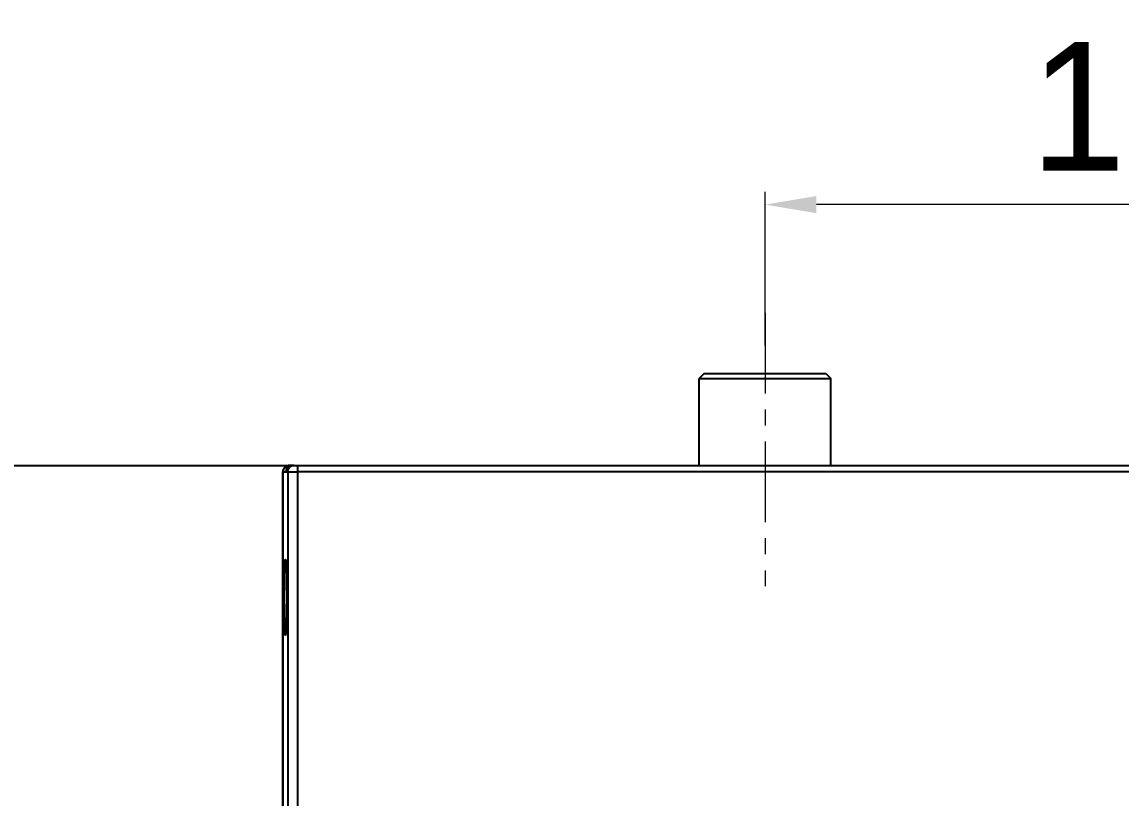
# Model space of a CAD drawing. Extents: x 300 to 2828, y 64 to 1916.
# Drawn here: x 1362 to 1532.8, y 1589.3 to 1709.9 of the extents above; entities that cross this region are included whole.
import ezdxf

# ---------------------------------------------------------------- set-up
doc = ezdxf.new("R2010")
doc.units = 0
doc.header["$LTSCALE"] = 10
doc.header["$MEASUREMENT"] = 0
doc.header["$PDMODE"] = 3
doc.header["$PDSIZE"] = -10
doc.linetypes.add('CENTER', pattern=[2, 1.25, -0.25, 0.25, -0.25])
doc.layers.get('0').update_dxf_attribs({"linetype": 'CONTINUOUS'})
doc.layers.get('DEFPOINTS').update_dxf_attribs({"linetype": 'CONTINUOUS'})
doc.layers.add('1', color=7, linetype='CONTINUOUS')
doc.layers.add('DEF_LAYER_ASSEM_MEMBER', color=7, linetype='CONTINUOUS')
doc.styles.add('Daelim Dimension', font='')
doc.styles.get('Daelim Dimension').set_extended_font_data('나눔고딕')
doc.dimstyles.new('DEFAULT', dxfattribs={"dimscale": 2, "dimtxt": 2, "dimasz": 2, "dimexe": 0, "dimexo": 2, "dimgap": 1, "dimtad": 1, "dimdec": 1, "dimzin": 9, "dimdsep": 46, "dimtxsty": 'Daelim Dimension', "dimcen": 0.5, "dimclrd": 252, "dimclre": 252, "dimclrt": 3, "dimadec": 1, "dimazin": 0, "dimtfac": 1, "dimtdec": 1, "dimtix": 1, "dimtmove": 0, "dimatfit": 3, "dimfxl": 1, "dimtolj": 1, "dimtzin": 1, "dimlwd": 9, "dimlwe": 9, "dimarcsym": 0})

# ---------------------------------------------------------------- blocks, each defined once
blk = doc.blocks.new('*D7')
at = {"color": 5, "lineweight": 9, "ltscale": 0.5, "transparency": 16777216}
for p, q in [((1477.47, 1659.64), (1477.47, 1683.56)), ((1627.47, 1659.32), (1627.47, 1683.56)), ((1619.47, 1681.56), (1485.47, 1681.56))]:
    blk.add_line(p, q, dxfattribs=at)
at = {"color": 5, "ltscale": 0.5, "transparency": 16777216}
for points in [[(1485.47, 1682.89), (1485.47, 1680.22), (1477.47, 1681.56)], [(1619.47, 1682.89), (1619.47, 1680.22), (1627.47, 1681.56)]]:
    blk.add_solid(points, dxfattribs=at)
at = {"layer": 'DEFPOINTS', "color": 0, "ltscale": 0.5, "transparency": 16777216}
for p in [(1477.47, 1681.56), (1477.47, 1655.64), (1627.47, 1655.32)]:
    blk.add_point(p, dxfattribs=at)
at = {"color": 7, "ltscale": 0.5, "transparency": 16777216, "insert": (1552.34, 1696.81), "char_height": 20, "attachment_point": 5, "style": 'Daelim Dimension'}
blk.add_mtext('\\A1;150{\\H10.000000;\\S+10^ -40;}', dxfattribs=at)
blk = doc.blocks.new('*D10')
at = {"color": 5, "lineweight": 9, "ltscale": 0.5, "transparency": 16777216}
for p, q in [((1344.85, 1641.02), (1338.44, 1641.02)), ((1340.44, 1633.02), (1340.44, 1476.76)), ((1368.67, 1468.76), (1338.44, 1468.76))]:
    blk.add_line(p, q, dxfattribs=at)
at = {"color": 5, "ltscale": 0.5, "transparency": 16777216}
for points in [[(1339.11, 1633.02), (1341.78, 1633.02), (1340.44, 1641.02)], [(1339.11, 1476.76), (1341.78, 1476.76), (1340.44, 1468.76)]]:
    blk.add_solid(points, dxfattribs=at)
at = {"layer": 'DEFPOINTS', "color": 0, "ltscale": 0.5, "transparency": 16777216}
for p in [(1348.85, 1641.02), (1340.44, 1468.76), (1372.67, 1468.76)]:
    blk.add_point(p, dxfattribs=at)
at = {"color": 7, "ltscale": 0.5, "transparency": 16777216, "insert": (1327.66, 1558.64), "char_height": 20, "attachment_point": 5, "rotation": 90, "style": 'Daelim Dimension'}
blk.add_mtext('\\A1;172', dxfattribs=at)

msp = doc.modelspace()

# ---------------------------------------------------------------- linework, layer by layer
at = {"ltscale": 0.5}
msp.add_line((1045.25, 1641.02), (2070.39, 1641.02), dxfattribs=at)
at = {"layer": '1', "color": 1, "linetype": 'CENTER', "lineweight": 5}
msp.add_line((1477.47, 1664.72), (1477.47, 1622.29), dxfattribs=at)
at = {"layer": '1', "color": 7, "linetype": 'Continuous'}
for p, q in [((1468.02, 1655.32), (1467.22, 1654.52)), ((1467.22, 1641.02), (1467.22, 1654.52)), ((1467.22, 1654.52), (1487.72, 1654.52)), ((1468.02, 1655.32), (1486.92, 1655.32)), ((1486.92, 1655.32), (1487.72, 1654.52)), ((1487.72, 1641.02), (1487.72, 1654.52))]:
    msp.add_line(p, q, dxfattribs=at)
at = {"layer": 'DEF_LAYER_ASSEM_MEMBER', "color": 7, "linetype": 'Continuous'}
for p, q in [((1403.97, 1641.02), (1403.52, 1641.02)), ((1404.29, 1641.02), (1700.65, 1641.02)), ((1402.52, 1640.02), (1402.51, 1535.28))]:
    msp.add_line(p, q, dxfattribs=at)
at = {"layer": 'DEF_LAYER_ASSEM_MEMBER', "color": 9, "linetype": 'Continuous'}
for p, q in [((1404.79, 1641.02), (1404.79, 1640.04)), ((1402.52, 1640.02), (1402.52, 1640.02)), ((1402.52, 1640.02), (1403.29, 1640.02)), ((1404.79, 1640.04), (1404.79, 1509.99)), ((1700.15, 1640.04), (1404.79, 1640.04))]:
    msp.add_line(p, q, dxfattribs=at)
at = {"layer": 'DEF_LAYER_ASSEM_MEMBER', "color": 7, "linetype": 'Continuous'}
for centre, radius, start, end in [((1403.52, 1640.02), 1, 90, 179.9999), ((1404.29, 1640.02), 1, 90.0079, 142.583), ((1403.97, 1640.52), 0.5, 75.1219, 89.9999), ((1404.29, 1639.97), 1.05, 90.0186, 100.266)]:
    msp.add_arc(centre, radius, start, end, dxfattribs=at)
at = {"layer": 'DEF_LAYER_ASSEM_MEMBER', "color": 9, "linetype": 'Continuous'}
for centre, radius, start, end in [((1403.52, 1640.02), 1, 150.4305, 157.835), ((1403.52, 1640.02), 1, 142.2781, 150.4138), ((1403.52, 1640.02), 1, 135.5576, 142.2803), ((1403.52, 1640.02), 1, 126.4344, 135.535), ((1403.52, 1640.02), 1, 120.4908, 126.4362), ((1403.97, 1640.02), 1, 120.8143, 179.9801), ((1403.52, 1640.02), 1, 110.6623, 120.4724), ((1403.52, 1640.02), 0.996, 105.3034, 110.6584), ((1403.52, 1640.01), 1, 90.0416, 105.2722), ((1403.97, 1640.02), 1, 105.5718, 120.7837), ((1403.97, 1640.01), 1, 90.0428, 105.5051)]:
    msp.add_arc(centre, radius, start, end, dxfattribs=at)
for points, start_tangent, end_tangent in [([(1402.52, 1640.02), (1402.59, 1640.4)], (0.00019, 1), (0.377264, 0.926106)), ([(1402.51, 1535.28), (1402.51, 1561.47), (1402.51, 1587.65), (1402.52, 1640.02)], (0.00047, 1), (0.000037, 1)), ([(1403.29, 1640.02), (1403.29, 1509.97)], (0.000065, -1), (0.000016, -1))]:
    msp.add_spline(points, degree=3, dxfattribs=dict(at, start_tangent=start_tangent, end_tangent=end_tangent))
at = {"layer": 'DEF_LAYER_ASSEM_MEMBER', "color": 7, "linetype": 'Continuous'}
for points, start_tangent, end_tangent in [([(1403.29, 1640.02), (1403.49, 1640.63)], (-0.001501, 0.999999), (0.607077, 0.794643)), ([(1403.29, 1640.02), (1403.32, 1640.02), (1403.41, 1640.03), (1403.55, 1640.03), (1403.74, 1640.03), (1403.96, 1640.03), (1404.22, 1640.03), (1404.79, 1640.04)], (0.912287, 0.409552), (1, -0.000165)), ([(1402.73, 1620.52), (1402.74, 1621.67), (1402.75, 1622.78), (1402.76, 1623.8), (1402.79, 1624.69), (1402.8, 1625.08), (1402.81, 1625.42), (1402.83, 1625.72), (1402.84, 1625.97), (1402.86, 1626.16), (1402.88, 1626.31), (1402.89, 1626.39), (1402.91, 1626.42)], (0.000189, 1), (0.999987, -0.005108)), ([(1402.91, 1626.42), (1402.93, 1626.39), (1402.95, 1626.31), (1402.96, 1626.16), (1402.98, 1625.97), (1402.99, 1625.72), (1403.01, 1625.42), (1403.02, 1625.08), (1403.04, 1624.69), (1403.06, 1623.8), (1403.07, 1622.78), (1403.08, 1621.67), (1403.09, 1620.52)], (0.999987, -0.005108), (-0.000398, -1)), ([(1402.91, 1614.62), (1402.89, 1614.65), (1402.87, 1614.73), (1402.86, 1614.87), (1402.84, 1615.07), (1402.83, 1615.32), (1402.81, 1615.61), (1402.8, 1615.96), (1402.78, 1616.35), (1402.76, 1617.24), (1402.75, 1618.26), (1402.74, 1619.37), (1402.73, 1620.52)], (-0.99994, 0.010972), (0.000189, 1)), ([(1403.09, 1620.52), (1403.08, 1619.37), (1403.07, 1618.26), (1403.05, 1617.24), (1403.03, 1616.35), (1403.02, 1615.96), (1403.01, 1615.61), (1402.99, 1615.31), (1402.97, 1615.07), (1402.96, 1614.87), (1402.94, 1614.73), (1402.92, 1614.65), (1402.91, 1614.62)], (-0.000398, -1), (-0.99994, 0.010972))]:
    msp.add_spline(points, degree=3, dxfattribs=dict(at, start_tangent=start_tangent, end_tangent=end_tangent))

# ---------------------------------------------------------------- dimensions: what is measured, and where the dimension line sits
at = {"color": 5, "ltscale": 0.5}
dim = msp.add_linear_dim(base=(1477.47, 1681.56), p1=(1627.47, 1655.32), p2=(1477.47, 1655.64), dimstyle='DEFAULT', override={"dimtxt": 10, "dimasz": 4, "dimexe": 1, "dimdec": 0, "dimclrd": 5, "dimclre": 5, "dimclrt": 7, "dimtol": 1, "dimtp": 10, "dimtm": 40, "dimtfac": 0.5, "dimtdec": 0}, dxfattribs=at)
dim.commit()
dim.dimension.update_dxf_attribs({"geometry": '*D7', "text_midpoint": (1552.34, 1681.56), "dimtype": 160})
dim = msp.add_linear_dim(base=(1340.44, 1468.76), p1=(1348.85, 1641.02), p2=(1372.67, 1468.76), angle=90, dimstyle='DEFAULT', override={"dimtxt": 10, "dimasz": 4, "dimexe": 1, "dimdec": 0, "dimclrd": 5, "dimclre": 5, "dimclrt": 7}, dxfattribs=at)
dim.commit()
dim.dimension.update_dxf_attribs({"geometry": '*D10', "text_midpoint": (1340.44, 1558.64), "dimtype": 160})

doc.saveas('drawing.dxf')
